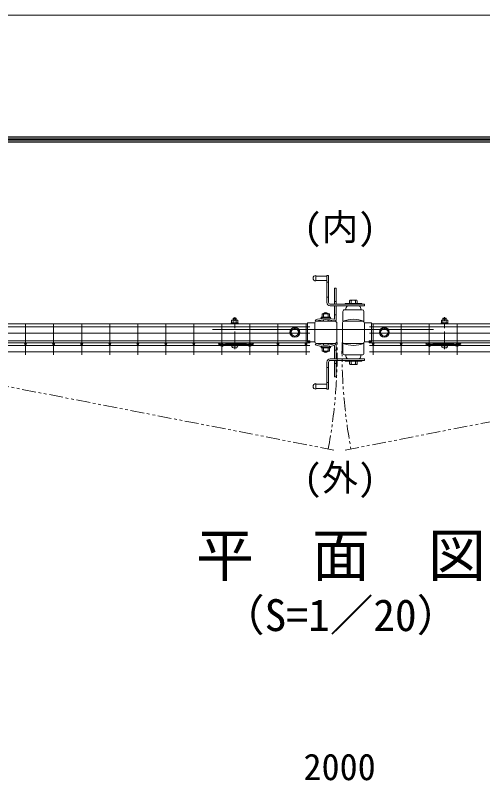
# Model space of a CAD drawing. Units: millimetres, scale not verified. Extents: x -4200 to 4200, y -2970 to 2970.
# Drawn here: x -561 to 285, y 1583 to 2970 of the extents above; entities that cross this region are included whole.
import ezdxf
from ezdxf.enums import TextEntityAlignment as Align

# ---------------------------------------------------------------- set-up
doc = ezdxf.new("R2010")
doc.units = ezdxf.units.MM
doc.header["$LTSCALE"] = 20
doc.linetypes.add('USER1', pattern=[50.8, 31.75, -6.35, 6.35, -6.35])
doc.linetypes.add('USER4', pattern=[2.5, 1.25, -0.25, 0.25, -0.25, 0.25, -0.25])
for name, color, linetype, lineweight in [('0-0_D-STR-TXT', 7, 'Continuous', 9), ('0-1_D-STR1', 1, 'Continuous', 18), ('0-2_D-STR-DIM', 7, 'Continuous', 9), ('0-5_D-STR3', 3, 'Continuous', 13), ('0-7_D-BMK', 2, 'USER1', 13), ('0-8_D-STR2', 7, 'Continuous', 9), ('0-D_D-TTL', 7, 'Continuous', 9)]:
    doc.layers.add(name, color=color, linetype=linetype, lineweight=lineweight)
doc.styles.add('ＭＳ ゴシック', font='')
doc.styles.get('ＭＳ ゴシック').set_extended_font_data('MS Gothic')

# ---------------------------------------------------------------- blocks, each defined once
blk = doc.blocks.new('A$C982ee5ca')
at = {"layer": '0-5_D-STR3'}
for p, q in [((-115, 881.6), (-115, 798)), ((-86.6, 898), (86.6, 898)), ((-46, 968), (-60, 954)), ((60, 954), (-60, 954)), ((-60, 954), (-60, 898)), ((-58.2, 881.6), (-58.2, 798)), ((-46, 968), (-46, 898)), ((46, 968), (-46, 968)), ((46, 968), (46, 898)), ((46, 968), (60, 954)), ((58.2, 881.6), (58.2, 798)), ((60, 954), (60, 898)), ((115, 881.6), (115, 798)), ((-125, 798), (125, 798)), ((-125, 766), (-125, 798)), ((-125, 766), (125, 766)), ((-115, 798), (115, 798)), ((125, 766), (125, 798)), ((-125, 0), (125, 0)), ((-125, -32), (-125, 0)), ((125, -32), (125, 0)), ((-125, -32), (125, -32)), ((-103.7, -32), (103.7, -32)), ((-103.7, -62.5), (-103.7, -32)), ((103.7, -63.3), (103.7, -32))]:
    blk.add_line(p, q, dxfattribs=at)
for centre, radius, start, end in [((-86.6, 865.2), 32.8, 30, 150), ((0, 786.4), 111.5, 58.543, 121.457), ((86.6, 865.2), 32.8, 30, 150), ((-65.7, -62.5), 38, 180, 253.92714), ((1.3, 170), 280, 253.92714, 285.41383), ((65.7, -63.3), 38, 285.41383, 0)]:
    blk.add_arc(centre, radius, start, end, dxfattribs=at)
at = {"layer": '0-7_D-BMK'}
blk.add_line((0, -150), (0, 1008), dxfattribs=at)

msp = doc.modelspace()

# ---------------------------------------------------------------- linework, layer by layer
at = {"layer": '0-1_D-STR1'}
for p, q in [((17.7, 2415.44), (-15.9, 2415.44)), ((34.09, 2415.44), (67.69, 2415.44)), ((-32.1, 2410.94), (-850.1, 2410.94)), ((-32.1, 2412.89), (-19.04, 2412.89)), ((-32.1, 2412.89), (-32.1, 2377.99)), ((-19.1, 2378.64), (-19.1, 2412.24)), ((20.9, 2378.64), (20.9, 2412.24)), ((30.89, 2378.64), (30.89, 2412.24)), ((83.89, 2412.89), (70.83, 2412.89)), ((70.89, 2378.64), (70.89, 2412.24)), ((83.89, 2412.89), (83.89, 2377.99)), ((83.89, 2410.94), (901.89, 2410.94)), ((-32.1, 2379.94), (-850.1, 2379.94)), ((-32.1, 2377.99), (-19.1, 2377.99)), ((17.7, 2375.44), (-15.9, 2375.44)), ((34.09, 2375.44), (67.69, 2375.44)), ((83.89, 2377.99), (70.89, 2377.99)), ((83.89, 2379.94), (901.89, 2379.94))]:
    msp.add_line(p, q, dxfattribs=at)
for centre, start, end in [((-15.9, 2412.24), 90.00003, 180), ((17.7, 2412.24), 0, 90.00003), ((34.09, 2412.24), 89.99997, 180), ((67.69, 2412.24), 0, 89.99997), ((-15.9, 2378.64), 180, 269.99997), ((17.7, 2378.64), 269.99997, 0), ((34.09, 2378.64), 180, 270.00003), ((67.69, 2378.64), 270.00003, 0)]:
    msp.add_arc(centre, 3.2, start, end, dxfattribs=at)
at = {"layer": '0-5_D-STR3'}
for p, q in [((-17.11, 2498.47), (-17.11, 2488.47)), ((-17.11, 2497.47), (2.89, 2497.47)), ((2.89, 2498.47), (2.89, 2449.47)), ((2.89, 2498.47), (5.89, 2498.47)), ((5.89, 2498.47), (5.89, 2449.47)), ((-17.11, 2489.47), (2.89, 2489.47)), ((2.89, 2486.47), (5.89, 2486.47)), ((19.9, 2475.44), (16.9, 2475.44)), ((16.9, 2446.44), (16.9, 2475.44)), ((19.9, 2446.44), (19.9, 2475.44)), ((2.89, 2459.47), (5.89, 2459.47)), ((8.89, 2446.47), (70.89, 2446.47)), ((8.89, 2443.47), (70.89, 2443.47)), ((19.9, 2451.44), (16.9, 2451.44)), ((16.9, 2443.44), (16.9, 2420.06)), ((19.9, 2443.44), (19.9, 2418.94)), ((65.89, 2447.47), (35.89, 2447.47)), ((35.89, 2447.47), (35.89, 2446.47)), ((44.11, 2452.5), (44.11, 2447.42)), ((45.5, 2453.91), (56.3, 2453.91)), ((46.89, 2452.5), (46.89, 2447.47)), ((54.9, 2452.5), (54.9, 2447.47)), ((57.7, 2452.5), (57.7, 2447.5)), ((65.89, 2447.47), (65.89, 2446.47)), ((70.89, 2443.47), (70.89, 2446.47)), ((-5.91, 2427.82), (-5.91, 2422.82)), ((6.29, 2429.23), (-4.51, 2429.23)), ((-3.11, 2429.82), (-3.11, 2429.21)), ((-3.11, 2429.82), (4.9, 2429.82)), ((-3.11, 2427.82), (-3.11, 2422.79)), ((-2.61, 2430.16), (-2.61, 2429.21)), ((4.4, 2430.17), (4.4, 2429.24)), ((4.9, 2429.82), (4.9, 2429.24)), ((4.9, 2427.82), (4.9, 2422.79)), ((7.68, 2427.82), (7.68, 2422.74)), ((31.89, 2433.47), (31.89, 2415.47)), ((34.89, 2436.47), (66.89, 2436.47)), ((37.39, 2436.47), (37.39, 2438.47)), ((64.39, 2436.47), (64.39, 2438.47)), ((69.89, 2433.47), (69.89, 2415.47)), ((-16.08, 2415.44), (-18.1, 2417.66)), ((9.3, 2422.79), (-7.5, 2422.79)), ((-7.5, 2422.79), (-7.5, 2421.19)), ((-7.5, 2421.19), (9.3, 2421.19)), ((-3.11, 2415.44), (-3.11, 2418.25)), ((4.9, 2415.44), (4.9, 2418.25)), ((9.3, 2422.79), (9.3, 2421.19)), ((16.9, 2427.44), (19.9, 2427.44)), ((-55.11, 2403.17), (-62.11, 2399.13)), ((-55.11, 2403.17), (-48.11, 2399.13)), ((106.9, 2403.17), (99.9, 2399.13)), ((106.9, 2403.17), (113.9, 2399.13)), ((-62.11, 2399.13), (-62.11, 2391.71)), ((-55.11, 2387.67), (-62.11, 2391.71)), ((-55.11, 2387.67), (-48.11, 2391.71)), ((-48.11, 2399.13), (-48.11, 2391.71)), ((99.9, 2399.13), (99.9, 2391.71)), ((106.9, 2387.67), (99.9, 2391.71)), ((106.9, 2387.67), (113.9, 2391.71)), ((113.9, 2399.13), (113.9, 2391.71)), ((-193.58, 2374.83), (-192.54, 2376.04)), ((-193.58, 2374.83), (-188.87, 2370.77)), ((-192.54, 2376.04), (-187.83, 2371.99)), ((-183.95, 2373.82), (-185.93, 2372.01)), ((-182.87, 2372.64), (-184.85, 2370.83)), ((-180.37, 2374.24), (-182.87, 2374.24)), ((-140.87, 2372.64), (-182.87, 2372.64)), ((-143.37, 2376.04), (-180.37, 2376.04)), ((-180.37, 2374.24), (-180.37, 2376.04)), ((-180.37, 2374.24), (-143.37, 2374.24)), ((-176.87, 2374.24), (-176.87, 2372.64)), ((-146.87, 2374.24), (-146.87, 2372.64)), ((-143.37, 2374.24), (-143.37, 2376.04)), ((-140.87, 2374.24), (-143.37, 2374.24)), ((-140.87, 2372.64), (-138.89, 2370.83)), ((-139.79, 2373.82), (-137.81, 2372.01)), ((-131.2, 2376.04), (-135.91, 2371.99)), ((-130.16, 2374.83), (-134.87, 2370.77)), ((-130.16, 2374.83), (-131.2, 2376.04)), ((-16.08, 2374.94), (-18.1, 2372.72)), ((-3.11, 2375.44), (-3.11, 2372.13)), ((4.9, 2375.44), (4.9, 2372.13)), ((31.89, 2357.42), (31.89, 2375.42)), ((69.89, 2357.42), (69.89, 2375.42)), ((181.95, 2374.83), (182.99, 2376.04)), ((181.95, 2374.83), (186.66, 2370.77)), ((182.99, 2376.04), (187.7, 2371.99)), ((191.58, 2373.82), (189.6, 2372.01)), ((192.66, 2372.64), (190.68, 2370.83)), ((192.66, 2374.24), (195.16, 2374.24)), ((192.66, 2372.64), (234.66, 2372.64)), ((195.16, 2376.04), (232.16, 2376.04)), ((195.16, 2374.24), (195.16, 2376.04)), ((232.16, 2374.24), (195.16, 2374.24)), ((198.66, 2374.24), (198.66, 2372.64)), ((228.66, 2374.24), (228.66, 2372.64)), ((232.16, 2374.24), (232.16, 2376.04)), ((232.16, 2374.24), (234.66, 2374.24)), ((234.66, 2372.64), (236.64, 2370.83)), ((235.74, 2373.82), (237.72, 2372.01)), ((244.33, 2376.04), (239.62, 2371.99)), ((245.37, 2374.83), (240.66, 2370.77)), ((245.37, 2374.83), (244.33, 2376.04)), ((-7.5, 2369.2), (9.3, 2369.2)), ((-5.91, 2362.56), (-5.91, 2367.56)), ((6.29, 2361.16), (-4.51, 2361.16)), ((-3.11, 2362.56), (-3.11, 2367.6)), ((-3.11, 2360.56), (-3.11, 2361.17)), ((-3.11, 2360.56), (4.9, 2360.56)), ((-2.61, 2360.22), (-2.61, 2361.17)), ((4.4, 2360.21), (4.4, 2361.15)), ((4.9, 2362.56), (4.9, 2367.6)), ((4.9, 2360.56), (4.9, 2361.15)), ((7.68, 2362.56), (7.68, 2367.65)), ((9.3, 2367.6), (9.3, 2369.2)), ((16.9, 2347.44), (16.9, 2370.32)), ((16.9, 2362.94), (19.9, 2362.94)), ((19.9, 2347.44), (19.9, 2371.44)), ((8.89, 2347.42), (70.89, 2347.42)), ((8.89, 2344.42), (70.89, 2344.42)), ((16.9, 2344.44), (16.9, 2314.94)), ((19.9, 2344.44), (19.9, 2314.94)), ((34.89, 2354.42), (66.89, 2354.42)), ((35.89, 2343.42), (35.89, 2344.42)), ((37.39, 2354.42), (37.39, 2352.42)), ((64.39, 2354.42), (64.39, 2352.42)), ((65.89, 2343.42), (65.89, 2344.42)), ((70.89, 2347.42), (70.89, 2344.42)), ((2.89, 2292.42), (2.89, 2341.42)), ((5.89, 2331.42), (2.89, 2331.42)), ((5.89, 2292.42), (5.89, 2341.42)), ((19.9, 2338.94), (16.9, 2338.94)), ((35.89, 2343.42), (65.89, 2343.42)), ((44.08, 2338.38), (44.08, 2343.38)), ((56.29, 2336.98), (45.49, 2336.98)), ((46.89, 2338.38), (46.89, 2343.42)), ((54.9, 2338.38), (54.9, 2343.42)), ((57.68, 2338.38), (57.68, 2343.47)), ((5.89, 2304.42), (2.89, 2304.42)), ((19.9, 2314.94), (16.9, 2314.94)), ((-17.11, 2292.42), (-17.11, 2302.42)), ((-17.11, 2301.42), (2.89, 2301.42)), ((-17.11, 2293.42), (2.89, 2293.42)), ((2.89, 2292.42), (5.89, 2292.42))]:
    msp.add_line(p, q, dxfattribs=at)
msp.add_lwpolyline([(9.3, 2367.6), (-7.5, 2367.6), (-7.5, 2369.2)], dxfattribs=at)
for centre, radius in [((-55.11, 2395.42), 9), ((-55.11, 2395.42), 6.71), ((106.9, 2395.42), 9), ((106.9, 2395.42), 6.71)]:
    msp.add_circle(centre, radius, dxfattribs=at)
for centre, radius, start, end in [((-17.11, 2493.47), 5, 90.00001, 270), ((8.89, 2449.47), 6, 180.00001, 269.99995), ((8.89, 2449.47), 3, 180.00001, 270), ((42.39, 2438.47), 5, 90.00001, 179.99999), ((45.5, 2452.52), 1.39, 359.29981, 180.701), ((50.89, 2447.5), 6.41, 51.35043, 128.64746), ((56.3, 2452.5), 1.4, 0.08393, 179.91606), ((59.39, 2438.47), 5, 0, 90), ((-4.51, 2427.82), 1.4, 0.08393, 179.91608), ((0.9, 2424.82), 6.41, 51.35253, 128.64959), ((0.9, 2422.82), 6.41, 51.35253, 128.64959), ((6.29, 2427.84), 1.39, 359.29901, 180.70018), ((34.89, 2433.47), 3, 90, 180.00001), ((66.89, 2433.47), 3, 0, 90), ((0.9, 2368.19), 53, 73.87238, 111.00754), ((0.9, 2368.41), 50, 72.42905, 109.85261), ((15.9, 2420.06), 1, 253.8728, 0.00001), ((16.9, 2418.94), 3, 252.42887, 0.00001), ((50.89, 2368.35), 50.8, 68.0365, 111.96349), ((-182.87, 2372.64), 1.6, 90, 132.38442), ((-140.87, 2372.64), 1.6, 47.61558, 90), ((0.9, 2422.2), 53, 248.99246, 286.12762), ((0.9, 2421.97), 50, 250.14739, 287.57095), ((16.9, 2371.44), 3, 359.99999, 107.57113), ((50.89, 2422.53), 50.8, 248.03652, 291.96351), ((192.66, 2372.64), 1.6, 90, 132.38442), ((234.66, 2372.64), 1.6, 47.61558, 90), ((-186.9, 2373.07), 3.03, 229.26286, 312.38442), ((-186.9, 2373.07), 1.43, 229.26286, 312.38442), ((-136.84, 2373.07), 3.03, 227.61558, 310.73714), ((-136.84, 2373.07), 1.43, 227.61558, 310.73714), ((-4.51, 2362.56), 1.4, 180.08392, 359.91607), ((0.9, 2367.57), 6.41, 231.35041, 308.64747), ((0.9, 2365.57), 6.41, 231.35041, 308.64747), ((6.29, 2362.55), 1.39, 179.29982, 0.70099), ((15.9, 2370.32), 1, 359.99999, 106.1272), ((188.63, 2373.07), 3.03, 229.26286, 312.38442), ((188.63, 2373.07), 1.43, 229.26286, 312.38442), ((238.69, 2373.07), 3.03, 227.61558, 310.73714), ((238.69, 2373.07), 1.43, 227.61558, 310.73714), ((8.89, 2341.42), 6, 90.00006, 180.00001), ((8.89, 2341.42), 3, 90.00001, 180.00001), ((34.89, 2357.42), 3, 180.00001, 270), ((42.39, 2352.42), 5, 180.00002, 270), ((59.39, 2352.42), 5, 270, 0.00001), ((66.89, 2357.42), 3, 270, 0.00001), ((45.49, 2338.38), 1.4, 180.08393, 359.91608), ((50.9, 2343.39), 6.41, 231.35042, 308.64748), ((56.29, 2338.36), 1.39, 179.29981, 0.70101), ((-17.11, 2297.42), 5, 90, 270)]:
    msp.add_arc(centre, radius, start, end, dxfattribs=at)
at = {"layer": '0-7_D-BMK'}
msp.add_line((195.89, 2400.44), (-204.11, 2400.44), dxfattribs=at)
at = {"layer": '0-7_D-BMK', "linetype": 'USER4'}
for p, q in [((15.64, 2182.1), (-921.3, 2364.64)), ((36.15, 2182.1), (973.09, 2364.64))]:
    msp.add_line(p, q, dxfattribs=at)
for centre, start, end in [((-938.1, 2359.94), 349.44142, 1.03068), ((989.89, 2359.94), 178.96932, 190.55858)]:
    msp.add_arc(centre, 959.66, start, end, dxfattribs=at)
at = {"layer": '0-8_D-STR2'}
for p, q in [((-854.24, 2405.24), (-27.98, 2405.24)), ((-542.64, 2410.64), (-542.64, 2354.64)), ((-491.87, 2410.64), (-491.87, 2354.64)), ((-441.11, 2410.64), (-441.11, 2354.64)), ((-390.33, 2410.64), (-390.33, 2354.64)), ((-339.56, 2410.64), (-339.56, 2354.64)), ((-288.79, 2410.64), (-288.79, 2354.64)), ((-238.02, 2410.64), (-238.02, 2354.64)), ((-187.25, 2410.64), (-187.25, 2354.64)), ((-136.48, 2410.64), (-136.48, 2354.64)), ((-85.71, 2410.64), (-85.71, 2354.64)), ((-34.94, 2410.64), (-34.94, 2354.64)), ((79.76, 2405.24), (906.02, 2405.24)), ((86.74, 2410.64), (86.74, 2354.64)), ((137.51, 2410.64), (137.51, 2354.64)), ((188.28, 2410.64), (188.28, 2354.64)), ((239.05, 2410.64), (239.05, 2354.64)), ((-854.24, 2393.94), (-27.98, 2393.94)), ((79.76, 2393.94), (906.02, 2393.94)), ((-27.94, 2379.94), (-854.26, 2379.94)), ((-27.94, 2376.34), (-854.26, 2376.34)), ((-27.94, 2376.34), (-27.94, 2379.94)), ((79.73, 2379.94), (906.05, 2379.94)), ((79.73, 2376.34), (79.73, 2379.94)), ((79.73, 2376.34), (906.05, 2376.34)), ((-854.24, 2371.34), (-27.98, 2371.34)), ((-854.24, 2360.04), (-27.98, 2360.04)), ((79.76, 2371.34), (906.02, 2371.34)), ((79.76, 2360.04), (906.02, 2360.04))]:
    msp.add_line(p, q, dxfattribs=at)
for centre in [(-542.64, 2374.54), (-491.87, 2374.54), (-441.1, 2374.54), (-390.33, 2374.54), (-339.56, 2374.54), (-288.79, 2374.54), (-238.02, 2374.54), (-187.25, 2374.54), (-136.48, 2374.54), (-85.71, 2374.54), (-34.94, 2374.54), (86.73, 2374.54), (137.5, 2374.54), (188.27, 2374.54), (239.04, 2374.54)]:
    msp.add_circle(centre, 1.8, dxfattribs=at)
at = {"layer": '0-D_D-TTL', "color": 2, "lineweight": 18}
msp.add_lwpolyline([(-4200, 2970), (4200, 2970), (4200, -2970), (-4200, -2970)], close=True, dxfattribs=at)
at = {"layer": '0-D_D-TTL'}
for points in [[(-3930, 2750), (3930, 2750), (3930, -2750), (-3930, -2750)], [(-3927.5, 2747.5), (3927.5, 2747.5), (3927.5, -2747.5), (-3927.5, -2747.5)], [(-3925, 2745), (3925, 2745), (3925, -2745), (-3925, -2745)], [(-3922.5, 2742.5), (3922.5, 2742.5), (3922.5, -2742.5), (-3922.5, -2742.5)], [(-3920, 2740), (3920, 2740), (3920, -2740), (-3920, -2740)]]:
    msp.add_lwpolyline(points, close=True, dxfattribs=at)

# ---------------------------------------------------------------- block references
at = {"layer": '0-2_D-STR-DIM', "xscale": 0.05, "yscale": 0.05}
for p in [(-164.1, 2372.64), (215.9, 2372.64)]:
    msp.add_blockref('A$C982ee5ca', p, dxfattribs=at)

# ---------------------------------------------------------------- texts
at = {"layer": '0-0_D-STR-TXT', "style": 'ＭＳ ゴシック'}
for s, height, p in [('(内)', 48.09, (-38.95, 2547.91)), ('(外)', 48.09, (-38.95, 2093.51)), ('平\u3000面\u3000図', 76.98, (-234.16, 1929.87)), ('（S=1／20）', 57.77, (-188.68, 1836.67))]:
    msp.add_text(s, height=height, dxfattribs=at).set_placement(p, align=Align.BOTTOM_LEFT)
at = {"layer": '0-2_D-STR-DIM', "style": 'ＭＳ ゴシック'}
msp.add_text('2000', height=48.09, dxfattribs=at).set_placement((-39.52, 1569.4), align=Align.BOTTOM_LEFT)

doc.saveas('drawing.dxf')
